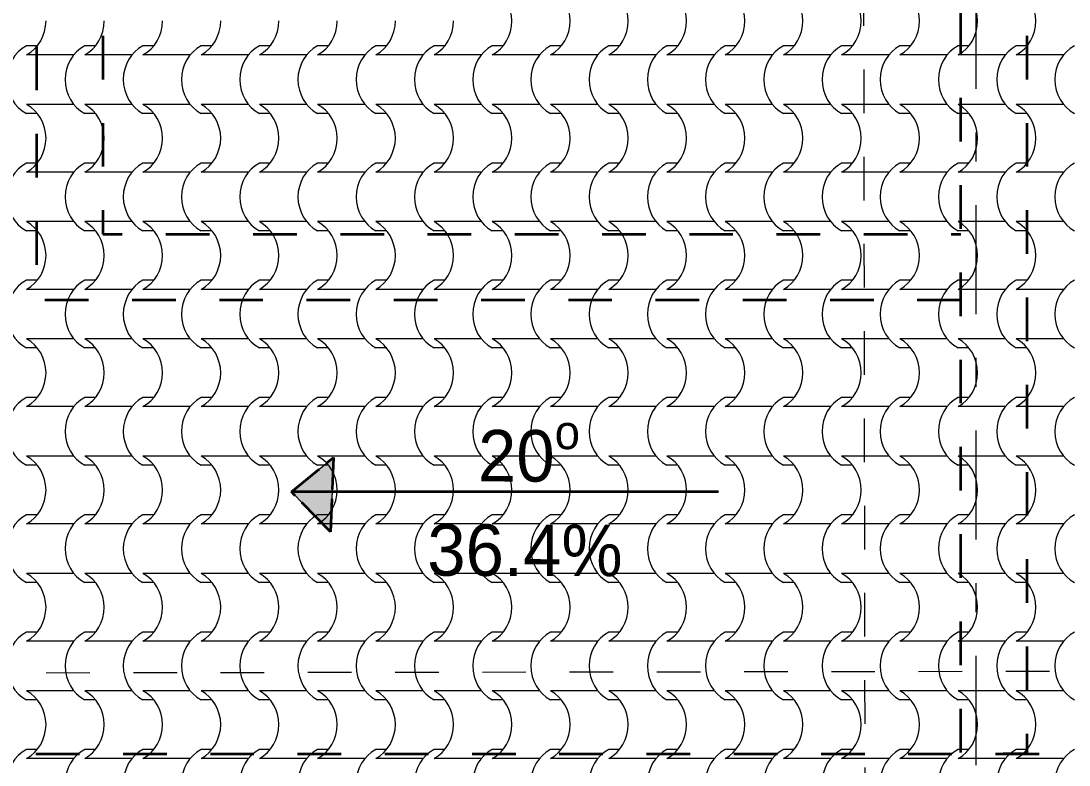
# Model space of a CAD drawing. Header units: millimetres. Extents: x -440 to 2671, y 0 to 297.
# Drawn here: x -328.7 to -277.8, y 100.9 to 137 of the extents above; entities that cross this region are included whole.
import ezdxf

# ---------------------------------------------------------------- set-up
doc = ezdxf.new("R2010")
doc.units = ezdxf.units.MM
doc.header["$MEASUREMENT"] = 0
doc.set_wipeout_variables(frame=1)
for name, pattern in [('- Двойно прекъснати линии', [10.936111, 5.291667, -2.116667, 1.411111, -2.116667]), ('- Прекъснати линия', [4.233333, 2.116667, -2.116667]), ('- Скирити линии', [2.45, 2, -0.45]), ('Wipeout_Contour', [1000, 0, -1000])]:
    doc.linetypes.add(name, pattern=pattern)
for name, color, linetype, lineweight, true_color in [('1', 7, 'Continuous', 13, 0x2b2b2b), ('46', 7, 'Continuous', 35, 0x4e4e4e), ('65', 7, 'Continuous', 20, 0x4e4e4e), ('85', 7, 'Continuous', 20, 0x404040)]:
    doc.layers.add(name, color=color, linetype=linetype, lineweight=lineweight, true_color=true_color)
doc.layers.add('102', color=254, linetype='Continuous', lineweight=15)
doc.layers.add('41', color=7, linetype='Continuous', lineweight=35)
doc.styles.add('GENERATED_STYLE_4', font='GOTHIC.TTF')

# ---------------------------------------------------------------- blocks, each defined once
blk = doc.blocks.new('*X44')
at = {"layer": '102', "color": 254, "linetype": 'Continuous', "lineweight": 15}
for p, q in [((112.308, 135.847), (111.781, 135.847)), ((115.133, 135.847), (114.606, 135.847)), ((117.959, 135.847), (117.432, 135.847)), ((120.784, 135.847), (120.257, 135.847)), ((123.609, 135.847), (123.083, 135.847)), ((126.435, 135.847), (125.908, 135.847)), ((129.26, 135.847), (128.733, 135.847)), ((132.086, 135.847), (131.559, 135.847)), ((134.911, 135.847), (134.384, 135.847)), ((137.736, 135.847), (137.21, 135.847)), ((140.562, 135.847), (140.035, 135.847)), ((143.387, 135.847), (142.86, 135.847)), ((146.212, 135.847), (145.686, 135.847)), ((149.038, 135.847), (148.511, 135.847)), ((151.863, 135.847), (151.336, 135.847)), ((154.689, 135.847), (154.162, 135.847)), ((157.514, 135.847), (156.987, 135.847)), ((160.339, 135.847), (159.813, 135.847)), ((112.927, 135.407), (111.781, 135.407)), ((114.073, 135.407), (112.927, 135.407)), ((115.752, 135.407), (114.606, 135.407)), ((116.898, 135.407), (115.752, 135.407)), ((118.578, 135.407), (117.432, 135.407)), ((119.723, 135.407), (118.578, 135.407)), ((121.403, 135.407), (120.257, 135.407)), ((122.549, 135.407), (121.403, 135.407)), ((124.228, 135.407), (123.083, 135.407)), ((125.374, 135.407), (124.228, 135.407)), ((127.054, 135.407), (125.908, 135.407)), ((128.2, 135.407), (127.054, 135.407)), ((129.879, 135.407), (128.733, 135.407)), ((131.025, 135.407), (129.879, 135.407)), ((132.705, 135.407), (131.559, 135.407)), ((133.85, 135.407), (132.705, 135.407)), ((135.53, 135.407), (134.384, 135.407)), ((136.676, 135.407), (135.53, 135.407)), ((138.355, 135.407), (137.21, 135.407)), ((139.501, 135.407), (138.355, 135.407)), ((141.181, 135.407), (140.035, 135.407)), ((142.327, 135.407), (141.181, 135.407)), ((144.006, 135.407), (142.86, 135.407)), ((145.152, 135.407), (144.006, 135.407)), ((146.832, 135.407), (145.686, 135.407)), ((147.977, 135.407), (146.832, 135.407)), ((149.657, 135.407), (148.511, 135.407)), ((150.803, 135.407), (149.657, 135.407)), ((152.482, 135.407), (151.336, 135.407)), ((153.628, 135.407), (152.482, 135.407)), ((155.308, 135.407), (154.162, 135.407)), ((156.454, 135.407), (155.308, 135.407)), ((158.133, 135.407), (156.987, 135.407)), ((159.279, 135.407), (158.133, 135.407)), ((160.959, 135.407), (159.813, 135.407)), ((162.104, 135.407), (160.959, 135.407)), ((112.927, 133.003), (111.781, 133.003)), ((114.073, 133.003), (112.927, 133.003)), ((115.752, 133.003), (114.606, 133.003)), ((116.898, 133.003), (115.752, 133.003)), ((118.578, 133.003), (117.432, 133.003)), ((119.723, 133.003), (118.578, 133.003)), ((121.403, 133.003), (120.257, 133.003)), ((122.549, 133.003), (121.403, 133.003)), ((124.228, 133.003), (123.083, 133.003)), ((125.374, 133.003), (124.228, 133.003)), ((127.054, 133.003), (125.908, 133.003)), ((128.2, 133.003), (127.054, 133.003)), ((129.879, 133.003), (128.733, 133.003)), ((131.025, 133.003), (129.879, 133.003)), ((132.705, 133.003), (131.559, 133.003)), ((133.85, 133.003), (132.705, 133.003)), ((135.53, 133.003), (134.384, 133.003)), ((136.676, 133.003), (135.53, 133.003)), ((138.355, 133.003), (137.21, 133.003)), ((139.501, 133.003), (138.355, 133.003)), ((141.181, 133.003), (140.035, 133.003)), ((142.327, 133.003), (141.181, 133.003)), ((144.006, 133.003), (142.86, 133.003)), ((145.152, 133.003), (144.006, 133.003)), ((146.832, 133.003), (145.686, 133.003)), ((147.977, 133.003), (146.832, 133.003)), ((149.657, 133.003), (148.511, 133.003)), ((150.803, 133.003), (149.657, 133.003)), ((152.482, 133.003), (151.336, 133.003)), ((153.628, 133.003), (152.482, 133.003)), ((155.308, 133.003), (154.162, 133.003)), ((156.454, 133.003), (155.308, 133.003)), ((158.133, 133.003), (156.987, 133.003)), ((159.279, 133.003), (158.133, 133.003)), ((160.959, 133.003), (159.813, 133.003)), ((162.104, 133.003), (160.959, 133.003)), ((112.308, 132.563), (111.781, 132.563)), ((115.133, 132.563), (114.606, 132.563)), ((117.959, 132.563), (117.432, 132.563)), ((120.784, 132.563), (120.257, 132.563)), ((123.609, 132.563), (123.083, 132.563)), ((126.435, 132.563), (125.908, 132.563)), ((129.26, 132.563), (128.733, 132.563)), ((132.086, 132.563), (131.559, 132.563)), ((134.911, 132.563), (134.384, 132.563)), ((137.736, 132.563), (137.21, 132.563)), ((140.562, 132.563), (140.035, 132.563)), ((143.387, 132.563), (142.86, 132.563)), ((146.212, 132.563), (145.686, 132.563)), ((149.038, 132.563), (148.511, 132.563)), ((151.863, 132.563), (151.336, 132.563)), ((154.689, 132.563), (154.162, 132.563)), ((157.514, 132.563), (156.987, 132.563)), ((160.339, 132.563), (159.813, 132.563)), ((112.308, 130.158), (111.781, 130.158)), ((112.927, 129.718), (111.781, 129.718)), ((114.073, 129.718), (112.927, 129.718)), ((115.133, 130.158), (114.606, 130.158)), ((115.752, 129.718), (114.606, 129.718)), ((116.898, 129.718), (115.752, 129.718)), ((117.959, 130.158), (117.432, 130.158)), ((118.578, 129.718), (117.432, 129.718)), ((119.723, 129.718), (118.578, 129.718)), ((120.784, 130.158), (120.257, 130.158)), ((121.403, 129.718), (120.257, 129.718)), ((122.549, 129.718), (121.403, 129.718)), ((123.609, 130.158), (123.083, 130.158)), ((124.228, 129.718), (123.083, 129.718)), ((125.374, 129.718), (124.228, 129.718)), ((126.435, 130.158), (125.908, 130.158)), ((127.054, 129.718), (125.908, 129.718)), ((128.2, 129.718), (127.054, 129.718)), ((129.26, 130.158), (128.733, 130.158)), ((129.879, 129.718), (128.733, 129.718)), ((131.025, 129.718), (129.879, 129.718)), ((132.086, 130.158), (131.559, 130.158)), ((132.705, 129.718), (131.559, 129.718)), ((133.85, 129.718), (132.705, 129.718)), ((134.911, 130.158), (134.384, 130.158)), ((135.53, 129.718), (134.384, 129.718)), ((136.676, 129.718), (135.53, 129.718)), ((137.736, 130.158), (137.21, 130.158)), ((138.355, 129.718), (137.21, 129.718)), ((139.501, 129.718), (138.355, 129.718)), ((140.562, 130.158), (140.035, 130.158)), ((141.181, 129.718), (140.035, 129.718)), ((142.327, 129.718), (141.181, 129.718)), ((143.387, 130.158), (142.86, 130.158)), ((144.006, 129.718), (142.86, 129.718)), ((145.152, 129.718), (144.006, 129.718)), ((146.212, 130.158), (145.686, 130.158)), ((146.832, 129.718), (145.686, 129.718)), ((147.977, 129.718), (146.832, 129.718)), ((149.038, 130.158), (148.511, 130.158)), ((149.657, 129.718), (148.511, 129.718)), ((150.803, 129.718), (149.657, 129.718)), ((151.863, 130.158), (151.336, 130.158)), ((152.482, 129.718), (151.336, 129.718)), ((153.628, 129.718), (152.482, 129.718)), ((154.689, 130.158), (154.162, 130.158)), ((155.308, 129.718), (154.162, 129.718)), ((156.454, 129.718), (155.308, 129.718)), ((157.514, 130.158), (156.987, 130.158)), ((158.133, 129.718), (156.987, 129.718)), ((159.279, 129.718), (158.133, 129.718)), ((160.339, 130.158), (159.813, 130.158)), ((160.959, 129.718), (159.813, 129.718)), ((162.104, 129.718), (160.959, 129.718)), ((112.927, 127.313), (111.781, 127.313)), ((114.073, 127.313), (112.927, 127.313)), ((115.752, 127.313), (114.606, 127.313)), ((116.898, 127.313), (115.752, 127.313)), ((118.578, 127.313), (117.432, 127.313)), ((119.723, 127.313), (118.578, 127.313)), ((121.403, 127.313), (120.257, 127.313)), ((122.549, 127.313), (121.403, 127.313)), ((124.228, 127.313), (123.083, 127.313)), ((125.374, 127.313), (124.228, 127.313)), ((127.054, 127.313), (125.908, 127.313)), ((128.2, 127.313), (127.054, 127.313)), ((129.879, 127.313), (128.733, 127.313)), ((131.025, 127.313), (129.879, 127.313)), ((132.705, 127.313), (131.559, 127.313)), ((133.85, 127.313), (132.705, 127.313)), ((135.53, 127.313), (134.384, 127.313)), ((136.676, 127.313), (135.53, 127.313)), ((138.355, 127.313), (137.21, 127.313)), ((139.501, 127.313), (138.355, 127.313)), ((141.181, 127.313), (140.035, 127.313)), ((142.327, 127.313), (141.181, 127.313)), ((144.006, 127.313), (142.86, 127.313)), ((145.152, 127.313), (144.006, 127.313)), ((146.832, 127.313), (145.686, 127.313)), ((147.977, 127.313), (146.832, 127.313)), ((149.657, 127.313), (148.511, 127.313)), ((150.803, 127.313), (149.657, 127.313)), ((152.482, 127.313), (151.336, 127.313)), ((153.628, 127.313), (152.482, 127.313)), ((155.308, 127.313), (154.162, 127.313)), ((156.454, 127.313), (155.308, 127.313)), ((158.133, 127.313), (156.987, 127.313)), ((159.279, 127.313), (158.133, 127.313)), ((160.959, 127.313), (159.813, 127.313)), ((162.104, 127.313), (160.959, 127.313)), ((112.308, 126.873), (111.781, 126.873)), ((115.133, 126.873), (114.606, 126.873)), ((117.959, 126.873), (117.432, 126.873)), ((120.784, 126.873), (120.257, 126.873)), ((123.609, 126.873), (123.083, 126.873)), ((126.435, 126.873), (125.908, 126.873)), ((129.26, 126.873), (128.733, 126.873)), ((132.086, 126.873), (131.559, 126.873)), ((134.911, 126.873), (134.384, 126.873)), ((137.736, 126.873), (137.21, 126.873)), ((140.562, 126.873), (140.035, 126.873)), ((143.387, 126.873), (142.86, 126.873)), ((146.212, 126.873), (145.686, 126.873)), ((149.038, 126.873), (148.511, 126.873)), ((151.863, 126.873), (151.336, 126.873)), ((154.689, 126.873), (154.162, 126.873)), ((157.514, 126.873), (156.987, 126.873)), ((160.339, 126.873), (159.813, 126.873)), ((112.308, 124.468), (111.781, 124.468)), ((115.133, 124.468), (114.606, 124.468)), ((117.959, 124.468), (117.432, 124.468)), ((120.784, 124.468), (120.257, 124.468)), ((123.609, 124.468), (123.083, 124.468)), ((126.435, 124.468), (125.908, 124.468)), ((129.26, 124.468), (128.733, 124.468)), ((132.086, 124.468), (131.559, 124.468)), ((134.911, 124.468), (134.384, 124.468)), ((137.736, 124.468), (137.21, 124.468)), ((140.562, 124.468), (140.035, 124.468)), ((143.387, 124.468), (142.86, 124.468)), ((146.212, 124.468), (145.686, 124.468)), ((149.038, 124.468), (148.511, 124.468)), ((151.863, 124.468), (151.336, 124.468)), ((154.689, 124.468), (154.162, 124.468)), ((157.514, 124.468), (156.987, 124.468)), ((160.339, 124.468), (159.813, 124.468)), ((112.927, 124.028), (111.781, 124.028)), ((114.073, 124.028), (112.927, 124.028)), ((115.752, 124.028), (114.606, 124.028)), ((116.898, 124.028), (115.752, 124.028)), ((118.578, 124.028), (117.432, 124.028)), ((119.723, 124.028), (118.578, 124.028)), ((121.403, 124.028), (120.257, 124.028)), ((122.549, 124.028), (121.403, 124.028)), ((124.228, 124.028), (123.083, 124.028)), ((125.374, 124.028), (124.228, 124.028)), ((127.054, 124.028), (125.908, 124.028)), ((128.2, 124.028), (127.054, 124.028)), ((129.879, 124.028), (128.733, 124.028)), ((131.025, 124.028), (129.879, 124.028)), ((132.705, 124.028), (131.559, 124.028)), ((133.85, 124.028), (132.705, 124.028)), ((135.53, 124.028), (134.384, 124.028)), ((136.676, 124.028), (135.53, 124.028)), ((138.355, 124.028), (137.21, 124.028)), ((139.501, 124.028), (138.355, 124.028)), ((141.181, 124.028), (140.035, 124.028)), ((142.327, 124.028), (141.181, 124.028)), ((144.006, 124.028), (142.86, 124.028)), ((145.152, 124.028), (144.006, 124.028)), ((146.832, 124.028), (145.686, 124.028)), ((147.977, 124.028), (146.832, 124.028)), ((149.657, 124.028), (148.511, 124.028)), ((150.803, 124.028), (149.657, 124.028)), ((152.482, 124.028), (151.336, 124.028)), ((153.628, 124.028), (152.482, 124.028)), ((155.308, 124.028), (154.162, 124.028)), ((156.454, 124.028), (155.308, 124.028)), ((158.133, 124.028), (156.987, 124.028)), ((159.279, 124.028), (158.133, 124.028)), ((160.959, 124.028), (159.813, 124.028)), ((162.104, 124.028), (160.959, 124.028)), ((112.927, 121.623), (111.781, 121.623)), ((114.073, 121.623), (112.927, 121.623)), ((115.752, 121.623), (114.606, 121.623)), ((116.898, 121.623), (115.752, 121.623)), ((118.578, 121.623), (117.432, 121.623)), ((119.723, 121.623), (118.578, 121.623)), ((121.403, 121.623), (120.257, 121.623)), ((122.549, 121.623), (121.403, 121.623)), ((124.228, 121.623), (123.083, 121.623)), ((125.374, 121.623), (124.228, 121.623)), ((127.054, 121.623), (125.908, 121.623)), ((128.2, 121.623), (127.054, 121.623)), ((129.879, 121.623), (128.733, 121.623)), ((131.025, 121.623), (129.879, 121.623)), ((132.705, 121.623), (131.559, 121.623)), ((133.85, 121.623), (132.705, 121.623)), ((135.53, 121.623), (134.384, 121.623)), ((136.676, 121.623), (135.53, 121.623)), ((138.355, 121.623), (137.21, 121.623)), ((139.501, 121.623), (138.355, 121.623)), ((141.181, 121.623), (140.035, 121.623)), ((142.327, 121.623), (141.181, 121.623)), ((144.006, 121.623), (142.86, 121.623)), ((145.152, 121.623), (144.006, 121.623)), ((146.832, 121.623), (145.686, 121.623)), ((147.977, 121.623), (146.832, 121.623)), ((149.657, 121.623), (148.511, 121.623)), ((150.803, 121.623), (149.657, 121.623)), ((152.482, 121.623), (151.336, 121.623)), ((153.628, 121.623), (152.482, 121.623)), ((155.308, 121.623), (154.162, 121.623)), ((156.454, 121.623), (155.308, 121.623)), ((158.133, 121.623), (156.987, 121.623)), ((159.279, 121.623), (158.133, 121.623)), ((160.959, 121.623), (159.813, 121.623)), ((162.104, 121.623), (160.959, 121.623)), ((112.308, 121.183), (111.781, 121.183)), ((115.133, 121.183), (114.606, 121.183)), ((117.959, 121.183), (117.432, 121.183)), ((120.784, 121.183), (120.257, 121.183)), ((123.609, 121.183), (123.083, 121.183)), ((126.435, 121.183), (125.908, 121.183)), ((129.26, 121.183), (128.733, 121.183)), ((132.086, 121.183), (131.559, 121.183)), ((134.911, 121.183), (134.384, 121.183)), ((137.736, 121.183), (137.21, 121.183)), ((140.562, 121.183), (140.035, 121.183)), ((143.387, 121.183), (142.86, 121.183)), ((146.212, 121.183), (145.686, 121.183)), ((149.038, 121.183), (148.511, 121.183)), ((151.863, 121.183), (151.336, 121.183)), ((154.689, 121.183), (154.162, 121.183)), ((157.514, 121.183), (156.987, 121.183)), ((160.339, 121.183), (159.813, 121.183)), ((112.308, 118.779), (111.781, 118.779)), ((115.133, 118.779), (114.606, 118.779)), ((117.959, 118.779), (117.432, 118.779)), ((120.784, 118.779), (120.257, 118.779)), ((123.609, 118.779), (123.083, 118.779)), ((126.435, 118.779), (125.908, 118.779)), ((129.26, 118.779), (128.733, 118.779)), ((132.086, 118.779), (131.559, 118.779)), ((134.911, 118.779), (134.384, 118.779)), ((137.736, 118.779), (137.21, 118.779)), ((140.562, 118.779), (140.035, 118.779)), ((143.387, 118.779), (142.86, 118.779)), ((146.212, 118.779), (145.686, 118.779)), ((149.038, 118.779), (148.511, 118.779)), ((151.863, 118.779), (151.336, 118.779)), ((154.689, 118.779), (154.162, 118.779)), ((157.514, 118.779), (156.987, 118.779)), ((160.339, 118.779), (159.813, 118.779)), ((112.927, 118.339), (111.781, 118.339)), ((114.073, 118.339), (112.927, 118.339)), ((115.752, 118.339), (114.606, 118.339)), ((116.898, 118.339), (115.752, 118.339)), ((118.578, 118.339), (117.432, 118.339)), ((119.723, 118.339), (118.578, 118.339)), ((121.403, 118.339), (120.257, 118.339)), ((122.549, 118.339), (121.403, 118.339)), ((124.228, 118.339), (123.083, 118.339)), ((125.374, 118.339), (124.228, 118.339)), ((127.054, 118.339), (125.908, 118.339)), ((128.2, 118.339), (127.054, 118.339)), ((129.879, 118.339), (128.733, 118.339)), ((131.025, 118.339), (129.879, 118.339)), ((132.705, 118.339), (131.559, 118.339)), ((133.85, 118.339), (132.705, 118.339)), ((135.53, 118.339), (134.384, 118.339)), ((136.676, 118.339), (135.53, 118.339)), ((138.355, 118.339), (137.21, 118.339)), ((139.501, 118.339), (138.355, 118.339)), ((141.181, 118.339), (140.035, 118.339)), ((142.327, 118.339), (141.181, 118.339)), ((144.006, 118.339), (142.86, 118.339)), ((145.152, 118.339), (144.006, 118.339)), ((146.832, 118.339), (145.686, 118.339)), ((147.977, 118.339), (146.832, 118.339)), ((149.657, 118.339), (148.511, 118.339)), ((150.803, 118.339), (149.657, 118.339)), ((152.482, 118.339), (151.336, 118.339)), ((153.628, 118.339), (152.482, 118.339)), ((155.308, 118.339), (154.162, 118.339)), ((156.454, 118.339), (155.308, 118.339)), ((158.133, 118.339), (156.987, 118.339)), ((159.279, 118.339), (158.133, 118.339)), ((160.959, 118.339), (159.813, 118.339)), ((162.104, 118.339), (160.959, 118.339)), ((112.927, 115.934), (111.781, 115.934)), ((112.308, 115.494), (111.781, 115.494)), ((114.073, 115.934), (112.927, 115.934)), ((115.752, 115.934), (114.606, 115.934)), ((115.133, 115.494), (114.606, 115.494)), ((116.898, 115.934), (115.752, 115.934)), ((118.578, 115.934), (117.432, 115.934)), ((117.959, 115.494), (117.432, 115.494)), ((119.723, 115.934), (118.578, 115.934)), ((121.403, 115.934), (120.257, 115.934)), ((120.784, 115.494), (120.257, 115.494)), ((122.549, 115.934), (121.403, 115.934)), ((124.228, 115.934), (123.083, 115.934)), ((123.609, 115.494), (123.083, 115.494)), ((125.374, 115.934), (124.228, 115.934)), ((127.054, 115.934), (125.908, 115.934)), ((126.435, 115.494), (125.908, 115.494)), ((128.2, 115.934), (127.054, 115.934)), ((129.879, 115.934), (128.733, 115.934)), ((129.26, 115.494), (128.733, 115.494)), ((131.025, 115.934), (129.879, 115.934)), ((132.705, 115.934), (131.559, 115.934)), ((132.086, 115.494), (131.559, 115.494)), ((133.85, 115.934), (132.705, 115.934)), ((135.53, 115.934), (134.384, 115.934)), ((134.911, 115.494), (134.384, 115.494)), ((136.676, 115.934), (135.53, 115.934)), ((138.355, 115.934), (137.21, 115.934)), ((137.736, 115.494), (137.21, 115.494)), ((139.501, 115.934), (138.355, 115.934)), ((141.181, 115.934), (140.035, 115.934)), ((140.562, 115.494), (140.035, 115.494)), ((142.327, 115.934), (141.181, 115.934)), ((144.006, 115.934), (142.86, 115.934)), ((143.387, 115.494), (142.86, 115.494)), ((145.152, 115.934), (144.006, 115.934)), ((146.832, 115.934), (145.686, 115.934)), ((146.212, 115.494), (145.686, 115.494)), ((147.977, 115.934), (146.832, 115.934)), ((149.657, 115.934), (148.511, 115.934)), ((149.038, 115.494), (148.511, 115.494)), ((150.803, 115.934), (149.657, 115.934)), ((152.482, 115.934), (151.336, 115.934)), ((151.863, 115.494), (151.336, 115.494)), ((153.628, 115.934), (152.482, 115.934)), ((155.308, 115.934), (154.162, 115.934)), ((154.689, 115.494), (154.162, 115.494)), ((156.454, 115.934), (155.308, 115.934)), ((158.133, 115.934), (156.987, 115.934)), ((157.514, 115.494), (156.987, 115.494)), ((159.279, 115.934), (158.133, 115.934)), ((160.959, 115.934), (159.813, 115.934)), ((160.339, 115.494), (159.813, 115.494)), ((162.104, 115.934), (160.959, 115.934)), ((112.308, 113.089), (111.781, 113.089)), ((115.133, 113.089), (114.606, 113.089)), ((117.959, 113.089), (117.432, 113.089)), ((120.784, 113.089), (120.257, 113.089)), ((123.609, 113.089), (123.083, 113.089)), ((126.435, 113.089), (125.908, 113.089)), ((129.26, 113.089), (128.733, 113.089)), ((132.086, 113.089), (131.559, 113.089)), ((134.911, 113.089), (134.384, 113.089)), ((137.736, 113.089), (137.21, 113.089)), ((140.562, 113.089), (140.035, 113.089)), ((143.387, 113.089), (142.86, 113.089)), ((146.212, 113.089), (145.686, 113.089)), ((149.038, 113.089), (148.511, 113.089)), ((151.863, 113.089), (151.336, 113.089)), ((154.689, 113.089), (154.162, 113.089)), ((157.514, 113.089), (156.987, 113.089)), ((160.339, 113.089), (159.813, 113.089)), ((112.927, 112.649), (111.781, 112.649)), ((114.073, 112.649), (112.927, 112.649)), ((115.752, 112.649), (114.606, 112.649)), ((116.898, 112.649), (115.752, 112.649)), ((118.578, 112.649), (117.432, 112.649)), ((119.723, 112.649), (118.578, 112.649)), ((121.403, 112.649), (120.257, 112.649)), ((122.549, 112.649), (121.403, 112.649)), ((124.228, 112.649), (123.083, 112.649)), ((125.374, 112.649), (124.228, 112.649)), ((127.054, 112.649), (125.908, 112.649)), ((128.2, 112.649), (127.054, 112.649)), ((129.879, 112.649), (128.733, 112.649)), ((131.025, 112.649), (129.879, 112.649)), ((132.705, 112.649), (131.559, 112.649)), ((133.85, 112.649), (132.705, 112.649)), ((135.53, 112.649), (134.384, 112.649)), ((136.676, 112.649), (135.53, 112.649)), ((138.355, 112.649), (137.21, 112.649)), ((139.501, 112.649), (138.355, 112.649)), ((141.181, 112.649), (140.035, 112.649)), ((142.327, 112.649), (141.181, 112.649)), ((144.006, 112.649), (142.86, 112.649)), ((145.152, 112.649), (144.006, 112.649)), ((146.832, 112.649), (145.686, 112.649)), ((147.977, 112.649), (146.832, 112.649)), ((149.657, 112.649), (148.511, 112.649)), ((150.803, 112.649), (149.657, 112.649)), ((152.482, 112.649), (151.336, 112.649)), ((153.628, 112.649), (152.482, 112.649)), ((155.308, 112.649), (154.162, 112.649)), ((156.454, 112.649), (155.308, 112.649)), ((158.133, 112.649), (156.987, 112.649)), ((159.279, 112.649), (158.133, 112.649)), ((160.959, 112.649), (159.813, 112.649)), ((162.104, 112.649), (160.959, 112.649)), ((112.927, 110.244), (111.781, 110.244)), ((114.073, 110.244), (112.927, 110.244)), ((115.752, 110.244), (114.606, 110.244)), ((116.898, 110.244), (115.752, 110.244)), ((118.578, 110.244), (117.432, 110.244)), ((119.723, 110.244), (118.578, 110.244)), ((121.403, 110.244), (120.257, 110.244)), ((122.549, 110.244), (121.403, 110.244)), ((124.228, 110.244), (123.083, 110.244)), ((125.374, 110.244), (124.228, 110.244)), ((127.054, 110.244), (125.908, 110.244)), ((128.2, 110.244), (127.054, 110.244)), ((129.879, 110.244), (128.733, 110.244)), ((131.025, 110.244), (129.879, 110.244)), ((132.705, 110.244), (131.559, 110.244)), ((133.85, 110.244), (132.705, 110.244)), ((135.53, 110.244), (134.384, 110.244)), ((136.676, 110.244), (135.53, 110.244)), ((138.355, 110.244), (137.21, 110.244)), ((139.501, 110.244), (138.355, 110.244)), ((141.181, 110.244), (140.035, 110.244)), ((142.327, 110.244), (141.181, 110.244)), ((144.006, 110.244), (142.86, 110.244)), ((145.152, 110.244), (144.006, 110.244)), ((146.832, 110.244), (145.686, 110.244)), ((147.977, 110.244), (146.832, 110.244)), ((149.657, 110.244), (148.511, 110.244)), ((150.803, 110.244), (149.657, 110.244)), ((152.482, 110.244), (151.336, 110.244)), ((153.628, 110.244), (152.482, 110.244)), ((155.308, 110.244), (154.162, 110.244)), ((156.454, 110.244), (155.308, 110.244)), ((158.133, 110.244), (156.987, 110.244)), ((159.279, 110.244), (158.133, 110.244)), ((160.959, 110.244), (159.813, 110.244)), ((162.104, 110.244), (160.959, 110.244)), ((112.308, 109.804), (111.781, 109.804)), ((115.133, 109.804), (114.606, 109.804)), ((117.959, 109.804), (117.432, 109.804)), ((120.784, 109.804), (120.257, 109.804)), ((123.609, 109.804), (123.083, 109.804)), ((126.435, 109.804), (125.908, 109.804)), ((129.26, 109.804), (128.733, 109.804)), ((132.086, 109.804), (131.559, 109.804)), ((134.911, 109.804), (134.384, 109.804)), ((137.736, 109.804), (137.21, 109.804)), ((140.562, 109.804), (140.035, 109.804)), ((143.387, 109.804), (142.86, 109.804)), ((146.212, 109.804), (145.686, 109.804)), ((149.038, 109.804), (148.511, 109.804)), ((151.863, 109.804), (151.336, 109.804)), ((154.689, 109.804), (154.162, 109.804)), ((157.514, 109.804), (156.987, 109.804)), ((160.339, 109.804), (159.813, 109.804)), ((112.308, 107.399), (111.781, 107.399)), ((115.133, 107.399), (114.606, 107.399)), ((117.959, 107.399), (117.432, 107.399)), ((120.784, 107.399), (120.257, 107.399)), ((123.609, 107.399), (123.083, 107.399)), ((126.435, 107.399), (125.908, 107.399)), ((129.26, 107.399), (128.733, 107.399)), ((132.086, 107.399), (131.559, 107.399)), ((134.911, 107.399), (134.384, 107.399)), ((137.736, 107.399), (137.21, 107.399)), ((140.562, 107.399), (140.035, 107.399)), ((143.387, 107.399), (142.86, 107.399)), ((146.212, 107.399), (145.686, 107.399)), ((149.038, 107.399), (148.511, 107.399)), ((151.863, 107.399), (151.336, 107.399)), ((154.689, 107.399), (154.162, 107.399)), ((157.514, 107.399), (156.987, 107.399)), ((160.339, 107.399), (159.813, 107.399)), ((112.927, 106.959), (111.781, 106.959)), ((114.073, 106.959), (112.927, 106.959)), ((115.752, 106.959), (114.606, 106.959)), ((116.898, 106.959), (115.752, 106.959)), ((118.578, 106.959), (117.432, 106.959)), ((119.723, 106.959), (118.578, 106.959)), ((121.403, 106.959), (120.257, 106.959)), ((122.549, 106.959), (121.403, 106.959)), ((124.228, 106.959), (123.083, 106.959)), ((125.374, 106.959), (124.228, 106.959)), ((127.054, 106.959), (125.908, 106.959)), ((128.2, 106.959), (127.054, 106.959)), ((129.879, 106.959), (128.733, 106.959)), ((131.025, 106.959), (129.879, 106.959)), ((132.705, 106.959), (131.559, 106.959)), ((133.85, 106.959), (132.705, 106.959)), ((135.53, 106.959), (134.384, 106.959)), ((136.676, 106.959), (135.53, 106.959)), ((138.355, 106.959), (137.21, 106.959)), ((139.501, 106.959), (138.355, 106.959)), ((141.181, 106.959), (140.035, 106.959)), ((142.327, 106.959), (141.181, 106.959)), ((144.006, 106.959), (142.86, 106.959)), ((145.152, 106.959), (144.006, 106.959)), ((146.832, 106.959), (145.686, 106.959)), ((147.977, 106.959), (146.832, 106.959)), ((149.657, 106.959), (148.511, 106.959)), ((150.803, 106.959), (149.657, 106.959)), ((152.482, 106.959), (151.336, 106.959)), ((153.628, 106.959), (152.482, 106.959)), ((155.308, 106.959), (154.162, 106.959)), ((156.454, 106.959), (155.308, 106.959)), ((158.133, 106.959), (156.987, 106.959)), ((159.279, 106.959), (158.133, 106.959)), ((160.959, 106.959), (159.813, 106.959)), ((162.104, 106.959), (160.959, 106.959)), ((112.927, 104.555), (111.781, 104.555)), ((114.073, 104.555), (112.927, 104.555)), ((115.752, 104.555), (114.606, 104.555)), ((116.898, 104.555), (115.752, 104.555)), ((118.578, 104.555), (117.432, 104.555)), ((119.723, 104.555), (118.578, 104.555)), ((121.403, 104.555), (120.257, 104.555)), ((122.549, 104.555), (121.403, 104.555)), ((124.228, 104.555), (123.083, 104.555)), ((125.374, 104.555), (124.228, 104.555)), ((127.054, 104.555), (125.908, 104.555)), ((128.2, 104.555), (127.054, 104.555)), ((129.879, 104.555), (128.733, 104.555)), ((131.025, 104.555), (129.879, 104.555)), ((132.705, 104.555), (131.559, 104.555)), ((133.85, 104.555), (132.705, 104.555)), ((135.53, 104.555), (134.384, 104.555)), ((136.676, 104.555), (135.53, 104.555)), ((138.355, 104.555), (137.21, 104.555)), ((139.501, 104.555), (138.355, 104.555)), ((141.181, 104.555), (140.035, 104.555)), ((142.327, 104.555), (141.181, 104.555)), ((144.006, 104.555), (142.86, 104.555)), ((145.152, 104.555), (144.006, 104.555)), ((146.832, 104.555), (145.686, 104.555)), ((147.977, 104.555), (146.832, 104.555)), ((149.657, 104.555), (148.511, 104.555)), ((150.803, 104.555), (149.657, 104.555)), ((152.482, 104.555), (151.336, 104.555)), ((153.628, 104.555), (152.482, 104.555)), ((155.308, 104.555), (154.162, 104.555)), ((156.454, 104.555), (155.308, 104.555)), ((158.133, 104.555), (156.987, 104.555)), ((159.279, 104.555), (158.133, 104.555)), ((160.959, 104.555), (159.813, 104.555)), ((162.104, 104.555), (160.959, 104.555)), ((112.308, 104.115), (111.781, 104.115)), ((115.133, 104.115), (114.606, 104.115)), ((117.959, 104.115), (117.432, 104.115)), ((120.784, 104.115), (120.257, 104.115)), ((123.609, 104.115), (123.083, 104.115)), ((126.435, 104.115), (125.908, 104.115)), ((129.26, 104.115), (128.733, 104.115)), ((132.086, 104.115), (131.559, 104.115)), ((134.911, 104.115), (134.384, 104.115)), ((137.736, 104.115), (137.21, 104.115)), ((140.562, 104.115), (140.035, 104.115)), ((143.387, 104.115), (142.86, 104.115)), ((146.212, 104.115), (145.686, 104.115)), ((149.038, 104.115), (148.511, 104.115)), ((151.863, 104.115), (151.336, 104.115)), ((154.689, 104.115), (154.162, 104.115)), ((157.514, 104.115), (156.987, 104.115)), ((160.339, 104.115), (159.813, 104.115)), ((112.308, 101.71), (111.781, 101.71)), ((112.927, 101.27), (111.781, 101.27)), ((114.073, 101.27), (112.927, 101.27)), ((115.133, 101.71), (114.606, 101.71)), ((115.752, 101.27), (114.606, 101.27)), ((116.898, 101.27), (115.752, 101.27)), ((117.959, 101.71), (117.432, 101.71)), ((118.578, 101.27), (117.432, 101.27)), ((119.723, 101.27), (118.578, 101.27)), ((120.784, 101.71), (120.257, 101.71)), ((121.403, 101.27), (120.257, 101.27)), ((122.549, 101.27), (121.403, 101.27)), ((123.609, 101.71), (123.083, 101.71)), ((124.228, 101.27), (123.083, 101.27)), ((125.374, 101.27), (124.228, 101.27)), ((126.435, 101.71), (125.908, 101.71)), ((127.054, 101.27), (125.908, 101.27)), ((128.2, 101.27), (127.054, 101.27)), ((129.26, 101.71), (128.733, 101.71)), ((129.879, 101.27), (128.733, 101.27)), ((131.025, 101.27), (129.879, 101.27)), ((132.086, 101.71), (131.559, 101.71)), ((132.705, 101.27), (131.559, 101.27)), ((133.85, 101.27), (132.705, 101.27)), ((134.911, 101.71), (134.384, 101.71)), ((135.53, 101.27), (134.384, 101.27)), ((136.676, 101.27), (135.53, 101.27)), ((137.736, 101.71), (137.21, 101.71)), ((138.355, 101.27), (137.21, 101.27)), ((139.501, 101.27), (138.355, 101.27)), ((140.562, 101.71), (140.035, 101.71)), ((141.181, 101.27), (140.035, 101.27)), ((142.327, 101.27), (141.181, 101.27)), ((143.387, 101.71), (142.86, 101.71)), ((144.006, 101.27), (142.86, 101.27)), ((145.152, 101.27), (144.006, 101.27)), ((146.212, 101.71), (145.686, 101.71)), ((146.832, 101.27), (145.686, 101.27)), ((147.977, 101.27), (146.832, 101.27)), ((149.038, 101.71), (148.511, 101.71)), ((149.657, 101.27), (148.511, 101.27)), ((150.803, 101.27), (149.657, 101.27)), ((151.863, 101.71), (151.336, 101.71)), ((152.482, 101.27), (151.336, 101.27)), ((153.628, 101.27), (152.482, 101.27)), ((154.689, 101.71), (154.162, 101.71)), ((155.308, 101.27), (154.162, 101.27)), ((156.454, 101.27), (155.308, 101.27)), ((157.514, 101.71), (156.987, 101.71)), ((158.133, 101.27), (156.987, 101.27)), ((159.279, 101.27), (158.133, 101.27)), ((160.339, 101.71), (159.813, 101.71)), ((160.959, 101.27), (159.813, 101.27)), ((162.104, 101.27), (160.959, 101.27))]:
    blk.add_line(p, q, dxfattribs=at)
for centre, major_axis, start_param, end_param in [((133.595, 137.044), (0, 1.849), 4.715365, 5.812147), ((136.421, 137.044), (0, 1.849), 4.715365, 5.812147), ((139.246, 137.044), (0, 1.849), 4.715365, 5.812147), ((142.072, 137.044), (0, 1.849), 4.715365, 5.812147), ((144.897, 137.044), (0, 1.849), 4.715365, 5.812147), ((147.722, 137.044), (0, 1.849), 4.715365, 5.812147), ((150.548, 137.044), (0, 1.849), 4.715365, 5.812147), ((153.373, 137.044), (0, 1.849), 4.715365, 5.812147), ((156.199, 137.044), (0, 1.849), 4.715365, 5.812147), ((159.024, 137.044), (0, 1.849), 4.715365, 5.812147), ((110.992, 137.055), (0, 1.849), 3.612631, 4.709413), ((113.818, 137.055), (0, 1.849), 3.612631, 4.709413), ((116.643, 137.055), (0, 1.849), 3.612631, 4.709413), ((119.469, 137.055), (0, 1.849), 3.612631, 4.709413), ((122.294, 137.055), (0, 1.849), 3.612631, 4.709413), ((125.119, 137.055), (0, 1.849), 3.612631, 4.709413), ((127.945, 137.055), (0, 1.849), 3.612631, 4.709413), ((130.77, 137.055), (0, 1.849), 3.612631, 4.709413), ((133.595, 137.055), (0, 1.849), 3.612631, 4.709413), ((136.421, 137.055), (0, 1.849), 3.612631, 4.709413), ((139.246, 137.055), (0, 1.849), 3.612631, 4.709413), ((142.072, 137.055), (0, 1.849), 3.612631, 4.709413), ((144.897, 137.055), (0, 1.849), 3.612631, 4.709413), ((147.722, 137.055), (0, 1.849), 3.612631, 4.709413), ((150.548, 137.055), (0, 1.849), 3.612631, 4.709413), ((153.373, 137.055), (0, 1.849), 3.612631, 4.709413), ((156.199, 137.055), (0, 1.849), 3.612631, 4.709413), ((159.024, 137.055), (0, 1.849), 3.612631, 4.709413), ((112.557, 134.205), (0, 1.839), 0.466079, 2.675513), ((115.383, 134.205), (0, 1.839), 0.466079, 2.675513), ((118.208, 134.205), (0, 1.839), 0.466079, 2.675513), ((121.034, 134.205), (0, 1.839), 0.466079, 2.675513), ((123.859, 134.205), (0, 1.839), 0.466079, 2.675513), ((126.684, 134.205), (0, 1.839), 0.466079, 2.675513), ((129.51, 134.205), (0, 1.839), 0.466079, 2.675513), ((132.335, 134.205), (0, 1.839), 0.466079, 2.675513), ((135.161, 134.205), (0, 1.839), 0.466079, 2.675513), ((137.986, 134.205), (0, 1.839), 0.466079, 2.675513), ((140.811, 134.205), (0, 1.839), 0.466079, 2.675513), ((143.637, 134.205), (0, 1.839), 0.466079, 2.675513), ((146.462, 134.205), (0, 1.839), 0.466079, 2.675513), ((149.287, 134.205), (0, 1.839), 0.466079, 2.675513), ((152.113, 134.205), (0, 1.839), 0.466079, 2.675513), ((154.938, 134.205), (0, 1.839), 0.466079, 2.675513), ((157.764, 134.205), (0, 1.839), 0.466079, 2.675513), ((160.589, 134.205), (0, 1.839), 0.466079, 2.675513), ((163.414, 134.205), (0, 1.839), 0.466079, 2.675513), ((110.992, 131.355), (0, 1.849), 4.715365, 5.812147), ((113.818, 131.355), (0, 1.849), 4.715365, 5.812147), ((116.643, 131.355), (0, 1.849), 4.715365, 5.812147), ((119.469, 131.355), (0, 1.849), 4.715365, 5.812147), ((122.294, 131.355), (0, 1.849), 4.715365, 5.812147), ((125.119, 131.355), (0, 1.849), 4.715365, 5.812147), ((127.945, 131.355), (0, 1.849), 4.715365, 5.812147), ((130.77, 131.355), (0, 1.849), 4.715365, 5.812147), ((133.595, 131.355), (0, 1.849), 4.715365, 5.812147), ((136.421, 131.355), (0, 1.849), 4.715365, 5.812147), ((139.246, 131.355), (0, 1.849), 4.715365, 5.812147), ((142.072, 131.355), (0, 1.849), 4.715365, 5.812147), ((144.897, 131.355), (0, 1.849), 4.715365, 5.812147), ((147.722, 131.355), (0, 1.849), 4.715365, 5.812147), ((150.548, 131.355), (0, 1.849), 4.715365, 5.812147), ((153.373, 131.355), (0, 1.849), 4.715365, 5.812147), ((156.199, 131.355), (0, 1.849), 4.715365, 5.812147), ((159.024, 131.355), (0, 1.849), 4.715365, 5.812147), ((110.992, 131.366), (0, 1.849), 3.612631, 4.709413), ((113.818, 131.366), (0, 1.849), 3.612631, 4.709413), ((116.643, 131.366), (0, 1.849), 3.612631, 4.709413), ((119.469, 131.366), (0, 1.849), 3.612631, 4.709413), ((122.294, 131.366), (0, 1.849), 3.612631, 4.709413), ((125.119, 131.366), (0, 1.849), 3.612631, 4.709413), ((127.945, 131.366), (0, 1.849), 3.612631, 4.709413), ((130.77, 131.366), (0, 1.849), 3.612631, 4.709413), ((133.595, 131.366), (0, 1.849), 3.612631, 4.709413), ((136.421, 131.366), (0, 1.849), 3.612631, 4.709413), ((139.246, 131.366), (0, 1.849), 3.612631, 4.709413), ((142.072, 131.366), (0, 1.849), 3.612631, 4.709413), ((144.897, 131.366), (0, 1.849), 3.612631, 4.709413), ((147.722, 131.366), (0, 1.849), 3.612631, 4.709413), ((150.548, 131.366), (0, 1.849), 3.612631, 4.709413), ((153.373, 131.366), (0, 1.849), 3.612631, 4.709413), ((156.199, 131.366), (0, 1.849), 3.612631, 4.709413), ((159.024, 131.366), (0, 1.849), 3.612631, 4.709413), ((112.557, 128.515), (0, 1.839), 0.466079, 2.675513), ((115.383, 128.515), (0, 1.839), 0.466079, 2.675513), ((118.208, 128.515), (0, 1.839), 0.466079, 2.675513), ((121.034, 128.515), (0, 1.839), 0.466079, 2.675513), ((123.859, 128.515), (0, 1.839), 0.466079, 2.675513), ((126.684, 128.515), (0, 1.839), 0.466079, 2.675513), ((129.51, 128.515), (0, 1.839), 0.466079, 2.675513), ((132.335, 128.515), (0, 1.839), 0.466079, 2.675513), ((135.161, 128.515), (0, 1.839), 0.466079, 2.675513), ((137.986, 128.515), (0, 1.839), 0.466079, 2.675513), ((140.811, 128.515), (0, 1.839), 0.466079, 2.675513), ((143.637, 128.515), (0, 1.839), 0.466079, 2.675513), ((146.462, 128.515), (0, 1.839), 0.466079, 2.675513), ((149.287, 128.515), (0, 1.839), 0.466079, 2.675513), ((152.113, 128.515), (0, 1.839), 0.466079, 2.675513), ((154.938, 128.515), (0, 1.839), 0.466079, 2.675513), ((157.764, 128.515), (0, 1.839), 0.466079, 2.675513), ((160.589, 128.515), (0, 1.839), 0.466079, 2.675513), ((163.414, 128.515), (0, 1.839), 0.466079, 2.675513), ((110.992, 125.665), (0, 1.849), 4.715365, 5.812147), ((113.818, 125.665), (0, 1.849), 4.715365, 5.812147), ((116.643, 125.665), (0, 1.849), 4.715365, 5.812147), ((119.469, 125.665), (0, 1.849), 4.715365, 5.812147), ((122.294, 125.665), (0, 1.849), 4.715365, 5.812147), ((125.119, 125.665), (0, 1.849), 4.715365, 5.812147), ((127.945, 125.665), (0, 1.849), 4.715365, 5.812147), ((130.77, 125.665), (0, 1.849), 4.715365, 5.812147), ((133.595, 125.665), (0, 1.849), 4.715365, 5.812147), ((136.421, 125.665), (0, 1.849), 4.715365, 5.812147), ((139.246, 125.665), (0, 1.849), 4.715365, 5.812147), ((142.072, 125.665), (0, 1.849), 4.715365, 5.812147), ((144.897, 125.665), (0, 1.849), 4.715365, 5.812147), ((147.722, 125.665), (0, 1.849), 4.715365, 5.812147), ((150.548, 125.665), (0, 1.849), 4.715365, 5.812147), ((153.373, 125.665), (0, 1.849), 4.715365, 5.812147), ((156.199, 125.665), (0, 1.849), 4.715365, 5.812147), ((159.024, 125.665), (0, 1.849), 4.715365, 5.812147), ((110.992, 125.676), (0, 1.849), 3.612631, 4.709413), ((113.818, 125.676), (0, 1.849), 3.612631, 4.709413), ((116.643, 125.676), (0, 1.849), 3.612631, 4.709413), ((119.469, 125.676), (0, 1.849), 3.612631, 4.709413), ((122.294, 125.676), (0, 1.849), 3.612631, 4.709413), ((125.119, 125.676), (0, 1.849), 3.612631, 4.709413), ((127.945, 125.676), (0, 1.849), 3.612631, 4.709413), ((130.77, 125.676), (0, 1.849), 3.612631, 4.709413), ((133.595, 125.676), (0, 1.849), 3.612631, 4.709413), ((136.421, 125.676), (0, 1.849), 3.612631, 4.709413), ((139.246, 125.676), (0, 1.849), 3.612631, 4.709413), ((142.072, 125.676), (0, 1.849), 3.612631, 4.709413), ((144.897, 125.676), (0, 1.849), 3.612631, 4.709413), ((147.722, 125.676), (0, 1.849), 3.612631, 4.709413), ((150.548, 125.676), (0, 1.849), 3.612631, 4.709413), ((153.373, 125.676), (0, 1.849), 3.612631, 4.709413), ((156.199, 125.676), (0, 1.849), 3.612631, 4.709413), ((159.024, 125.676), (0, 1.849), 3.612631, 4.709413), ((112.557, 122.826), (0, 1.839), 0.466079, 2.675513), ((115.383, 122.826), (0, 1.839), 0.466079, 2.675513), ((118.208, 122.826), (0, 1.839), 0.466079, 2.675513), ((121.034, 122.826), (0, 1.839), 0.466079, 2.675513), ((123.859, 122.826), (0, 1.839), 0.466079, 2.675513), ((126.684, 122.826), (0, 1.839), 0.466079, 2.675513), ((129.51, 122.826), (0, 1.839), 0.466079, 2.675513), ((132.335, 122.826), (0, 1.839), 0.466079, 2.675513), ((135.161, 122.826), (0, 1.839), 0.466079, 2.675513), ((137.986, 122.826), (0, 1.839), 0.466079, 2.675513), ((140.811, 122.826), (0, 1.839), 0.466079, 2.675513), ((143.637, 122.826), (0, 1.839), 0.466079, 2.675513), ((146.462, 122.826), (0, 1.839), 0.466079, 2.675513), ((149.287, 122.826), (0, 1.839), 0.466079, 2.675513), ((152.113, 122.826), (0, 1.839), 0.466079, 2.675513), ((154.938, 122.826), (0, 1.839), 0.466079, 2.675513), ((157.764, 122.826), (0, 1.839), 0.466079, 2.675513), ((160.589, 122.826), (0, 1.839), 0.466079, 2.675513), ((163.414, 122.826), (0, 1.839), 0.466079, 2.675513), ((110.992, 119.976), (0, 1.849), 4.715365, 5.812147), ((113.818, 119.976), (0, 1.849), 4.715365, 5.812147), ((116.643, 119.976), (0, 1.849), 4.715365, 5.812147), ((119.469, 119.976), (0, 1.849), 4.715365, 5.812147), ((122.294, 119.976), (0, 1.849), 4.715365, 5.812147), ((125.119, 119.976), (0, 1.849), 4.715365, 5.812147), ((127.945, 119.976), (0, 1.849), 4.715365, 5.812147), ((130.77, 119.976), (0, 1.849), 4.715365, 5.812147), ((133.595, 119.976), (0, 1.849), 4.715365, 5.812147), ((136.421, 119.976), (0, 1.849), 4.715365, 5.812147), ((139.246, 119.976), (0, 1.849), 4.715365, 5.812147), ((142.072, 119.976), (0, 1.849), 4.715365, 5.812147), ((144.897, 119.976), (0, 1.849), 4.715365, 5.812147), ((147.722, 119.976), (0, 1.849), 4.715365, 5.812147), ((150.548, 119.976), (0, 1.849), 4.715365, 5.812147), ((153.373, 119.976), (0, 1.849), 4.715365, 5.812147), ((156.199, 119.976), (0, 1.849), 4.715365, 5.812147), ((159.024, 119.976), (0, 1.849), 4.715365, 5.812147), ((110.992, 119.987), (0, 1.849), 3.612631, 4.709413), ((113.818, 119.987), (0, 1.849), 3.612631, 4.709413), ((116.643, 119.987), (0, 1.849), 3.612631, 4.709413), ((119.469, 119.987), (0, 1.849), 3.612631, 4.709413), ((122.294, 119.987), (0, 1.849), 3.612631, 4.709413), ((125.119, 119.987), (0, 1.849), 3.612631, 4.709413), ((127.945, 119.987), (0, 1.849), 3.612631, 4.709413), ((130.77, 119.987), (0, 1.849), 3.612631, 4.709413), ((133.595, 119.987), (0, 1.849), 3.612631, 4.709413), ((136.421, 119.987), (0, 1.849), 3.612631, 4.709413), ((139.246, 119.987), (0, 1.849), 3.612631, 4.709413), ((142.072, 119.987), (0, 1.849), 3.612631, 4.709413), ((144.897, 119.987), (0, 1.849), 3.612631, 4.709413), ((147.722, 119.987), (0, 1.849), 3.612631, 4.709413), ((150.548, 119.987), (0, 1.849), 3.612631, 4.709413), ((153.373, 119.987), (0, 1.849), 3.612631, 4.709413), ((156.199, 119.987), (0, 1.849), 3.612631, 4.709413), ((159.024, 119.987), (0, 1.849), 3.612631, 4.709413), ((112.557, 117.136), (0, 1.839), 0.466079, 2.675513), ((115.383, 117.136), (0, 1.839), 0.466079, 2.675513), ((118.208, 117.136), (0, 1.839), 0.466079, 2.675513), ((121.034, 117.136), (0, 1.839), 0.466079, 2.675513), ((123.859, 117.136), (0, 1.839), 0.466079, 2.675513), ((126.684, 117.136), (0, 1.839), 0.466079, 2.675513), ((129.51, 117.136), (0, 1.839), 0.466079, 2.675513), ((132.335, 117.136), (0, 1.839), 0.466079, 2.675513), ((135.161, 117.136), (0, 1.839), 0.466079, 2.675513), ((137.986, 117.136), (0, 1.839), 0.466079, 2.675513), ((140.811, 117.136), (0, 1.839), 0.466079, 2.675513), ((143.637, 117.136), (0, 1.839), 0.466079, 2.675513), ((146.462, 117.136), (0, 1.839), 0.466079, 2.675513), ((149.287, 117.136), (0, 1.839), 0.466079, 2.675513), ((152.113, 117.136), (0, 1.839), 0.466079, 2.675513), ((154.938, 117.136), (0, 1.839), 0.466079, 2.675513), ((157.764, 117.136), (0, 1.839), 0.466079, 2.675513), ((160.589, 117.136), (0, 1.839), 0.466079, 2.675513), ((163.414, 117.136), (0, 1.839), 0.466079, 2.675513), ((110.992, 114.286), (0, 1.849), 4.715365, 5.812147), ((113.818, 114.286), (0, 1.849), 4.715365, 5.812147), ((116.643, 114.286), (0, 1.849), 4.715365, 5.812147), ((119.469, 114.286), (0, 1.849), 4.715365, 5.812147), ((122.294, 114.286), (0, 1.849), 4.715365, 5.812147), ((125.119, 114.286), (0, 1.849), 4.715365, 5.812147), ((127.945, 114.286), (0, 1.849), 4.715365, 5.812147), ((130.77, 114.286), (0, 1.849), 4.715365, 5.812147), ((133.595, 114.286), (0, 1.849), 4.715365, 5.812147), ((136.421, 114.286), (0, 1.849), 4.715365, 5.812147), ((139.246, 114.286), (0, 1.849), 4.715365, 5.812147), ((142.072, 114.286), (0, 1.849), 4.715365, 5.812147), ((144.897, 114.286), (0, 1.849), 4.715365, 5.812147), ((147.722, 114.286), (0, 1.849), 4.715365, 5.812147), ((150.548, 114.286), (0, 1.849), 4.715365, 5.812147), ((153.373, 114.286), (0, 1.849), 4.715365, 5.812147), ((156.199, 114.286), (0, 1.849), 4.715365, 5.812147), ((159.024, 114.286), (0, 1.849), 4.715365, 5.812147), ((110.992, 114.297), (0, 1.849), 3.612631, 4.709413), ((113.818, 114.297), (0, 1.849), 3.612631, 4.709413), ((116.643, 114.297), (0, 1.849), 3.612631, 4.709413), ((119.469, 114.297), (0, 1.849), 3.612631, 4.709413), ((122.294, 114.297), (0, 1.849), 3.612631, 4.709413), ((125.119, 114.297), (0, 1.849), 3.612631, 4.709413), ((127.945, 114.297), (0, 1.849), 3.612631, 4.709413), ((130.77, 114.297), (0, 1.849), 3.612631, 4.709413), ((133.595, 114.297), (0, 1.849), 3.612631, 4.709413), ((136.421, 114.297), (0, 1.849), 3.612631, 4.709413), ((139.246, 114.297), (0, 1.849), 3.612631, 4.709413), ((142.072, 114.297), (0, 1.849), 3.612631, 4.709413), ((144.897, 114.297), (0, 1.849), 3.612631, 4.709413), ((147.722, 114.297), (0, 1.849), 3.612631, 4.709413), ((150.548, 114.297), (0, 1.849), 3.612631, 4.709413), ((153.373, 114.297), (0, 1.849), 3.612631, 4.709413), ((156.199, 114.297), (0, 1.849), 3.612631, 4.709413), ((159.024, 114.297), (0, 1.849), 3.612631, 4.709413), ((112.557, 111.447), (0, 1.839), 0.466079, 2.675513), ((115.383, 111.447), (0, 1.839), 0.466079, 2.675513), ((118.208, 111.447), (0, 1.839), 0.466079, 2.675513), ((121.034, 111.447), (0, 1.839), 0.466079, 2.675513), ((123.859, 111.447), (0, 1.839), 0.466079, 2.675513), ((126.684, 111.447), (0, 1.839), 0.466079, 2.675513), ((129.51, 111.447), (0, 1.839), 0.466079, 2.675513), ((132.335, 111.447), (0, 1.839), 0.466079, 2.675513), ((135.161, 111.447), (0, 1.839), 0.466079, 2.675513), ((137.986, 111.447), (0, 1.839), 0.466079, 2.675513), ((140.811, 111.447), (0, 1.839), 0.466079, 2.675513), ((143.637, 111.447), (0, 1.839), 0.466079, 2.675513), ((146.462, 111.447), (0, 1.839), 0.466079, 2.675513), ((149.287, 111.447), (0, 1.839), 0.466079, 2.675513), ((152.113, 111.447), (0, 1.839), 0.466079, 2.675513), ((154.938, 111.447), (0, 1.839), 0.466079, 2.675513), ((157.764, 111.447), (0, 1.839), 0.466079, 2.675513), ((160.589, 111.447), (0, 1.839), 0.466079, 2.675513), ((163.414, 111.447), (0, 1.839), 0.466079, 2.675513), ((110.992, 108.596), (0, 1.849), 4.715365, 5.812147), ((113.818, 108.596), (0, 1.849), 4.715365, 5.812147), ((116.643, 108.596), (0, 1.849), 4.715365, 5.812147), ((119.469, 108.596), (0, 1.849), 4.715365, 5.812147), ((122.294, 108.596), (0, 1.849), 4.715365, 5.812147), ((125.119, 108.596), (0, 1.849), 4.715365, 5.812147), ((127.945, 108.596), (0, 1.849), 4.715365, 5.812147), ((130.77, 108.596), (0, 1.849), 4.715365, 5.812147), ((133.595, 108.596), (0, 1.849), 4.715365, 5.812147), ((136.421, 108.596), (0, 1.849), 4.715365, 5.812147), ((139.246, 108.596), (0, 1.849), 4.715365, 5.812147), ((142.072, 108.596), (0, 1.849), 4.715365, 5.812147), ((144.897, 108.596), (0, 1.849), 4.715365, 5.812147), ((147.722, 108.596), (0, 1.849), 4.715365, 5.812147), ((150.548, 108.596), (0, 1.849), 4.715365, 5.812147), ((153.373, 108.596), (0, 1.849), 4.715365, 5.812147), ((156.199, 108.596), (0, 1.849), 4.715365, 5.812147), ((159.024, 108.596), (0, 1.849), 4.715365, 5.812147), ((110.992, 108.607), (0, 1.849), 3.612631, 4.709413), ((113.818, 108.607), (0, 1.849), 3.612631, 4.709413), ((116.643, 108.607), (0, 1.849), 3.612631, 4.709413), ((119.469, 108.607), (0, 1.849), 3.612631, 4.709413), ((122.294, 108.607), (0, 1.849), 3.612631, 4.709413), ((125.119, 108.607), (0, 1.849), 3.612631, 4.709413), ((127.945, 108.607), (0, 1.849), 3.612631, 4.709413), ((130.77, 108.607), (0, 1.849), 3.612631, 4.709413), ((133.595, 108.607), (0, 1.849), 3.612631, 4.709413), ((136.421, 108.607), (0, 1.849), 3.612631, 4.709413), ((139.246, 108.607), (0, 1.849), 3.612631, 4.709413), ((142.072, 108.607), (0, 1.849), 3.612631, 4.709413), ((144.897, 108.607), (0, 1.849), 3.612631, 4.709413), ((147.722, 108.607), (0, 1.849), 3.612631, 4.709413), ((150.548, 108.607), (0, 1.849), 3.612631, 4.709413), ((153.373, 108.607), (0, 1.849), 3.612631, 4.709413), ((156.199, 108.607), (0, 1.849), 3.612631, 4.709413), ((159.024, 108.607), (0, 1.849), 3.612631, 4.709413), ((112.557, 105.757), (0, 1.839), 0.466079, 2.675513), ((115.383, 105.757), (0, 1.839), 0.466079, 2.675513), ((118.208, 105.757), (0, 1.839), 0.466079, 2.675513), ((121.034, 105.757), (0, 1.839), 0.466079, 2.675513), ((123.859, 105.757), (0, 1.839), 0.466079, 2.675513), ((126.684, 105.757), (0, 1.839), 0.466079, 2.675513), ((129.51, 105.757), (0, 1.839), 0.466079, 2.675513), ((132.335, 105.757), (0, 1.839), 0.466079, 2.675513), ((135.161, 105.757), (0, 1.839), 0.466079, 2.675513), ((137.986, 105.757), (0, 1.839), 0.466079, 2.675513), ((140.811, 105.757), (0, 1.839), 0.466079, 2.675513), ((143.637, 105.757), (0, 1.839), 0.466079, 2.675513), ((146.462, 105.757), (0, 1.839), 0.466079, 2.675513), ((149.287, 105.757), (0, 1.839), 0.466079, 2.675513), ((152.113, 105.757), (0, 1.839), 0.466079, 2.675513), ((154.938, 105.757), (0, 1.839), 0.466079, 2.675513), ((157.764, 105.757), (0, 1.839), 0.466079, 2.675513), ((160.589, 105.757), (0, 1.839), 0.466079, 2.675513), ((163.414, 105.757), (0, 1.839), 0.466079, 2.675513), ((110.992, 102.907), (0, 1.849), 4.715365, 5.812147), ((113.818, 102.907), (0, 1.849), 4.715365, 5.812147), ((116.643, 102.907), (0, 1.849), 4.715365, 5.812147), ((119.469, 102.907), (0, 1.849), 4.715365, 5.812147), ((122.294, 102.907), (0, 1.849), 4.715365, 5.812147), ((125.119, 102.907), (0, 1.849), 4.715365, 5.812147), ((127.945, 102.907), (0, 1.849), 4.715365, 5.812147), ((130.77, 102.907), (0, 1.849), 4.715365, 5.812147), ((133.595, 102.907), (0, 1.849), 4.715365, 5.812147), ((136.421, 102.907), (0, 1.849), 4.715365, 5.812147), ((139.246, 102.907), (0, 1.849), 4.715365, 5.812147), ((142.072, 102.907), (0, 1.849), 4.715365, 5.812147), ((144.897, 102.907), (0, 1.849), 4.715365, 5.812147), ((147.722, 102.907), (0, 1.849), 4.715365, 5.812147), ((150.548, 102.907), (0, 1.849), 4.715365, 5.812147), ((153.373, 102.907), (0, 1.849), 4.715365, 5.812147), ((156.199, 102.907), (0, 1.849), 4.715365, 5.812147), ((159.024, 102.907), (0, 1.849), 4.715365, 5.812147), ((110.992, 102.918), (0, 1.849), 3.612631, 4.709413), ((113.818, 102.918), (0, 1.849), 3.612631, 4.709413), ((116.643, 102.918), (0, 1.849), 3.612631, 4.709413), ((119.469, 102.918), (0, 1.849), 3.612631, 4.709413), ((122.294, 102.918), (0, 1.849), 3.612631, 4.709413), ((125.119, 102.918), (0, 1.849), 3.612631, 4.709413), ((127.945, 102.918), (0, 1.849), 3.612631, 4.709413), ((130.77, 102.918), (0, 1.849), 3.612631, 4.709413), ((133.595, 102.918), (0, 1.849), 3.612631, 4.709413), ((136.421, 102.918), (0, 1.849), 3.612631, 4.709413), ((139.246, 102.918), (0, 1.849), 3.612631, 4.709413), ((142.072, 102.918), (0, 1.849), 3.612631, 4.709413), ((144.897, 102.918), (0, 1.849), 3.612631, 4.709413), ((147.722, 102.918), (0, 1.849), 3.612631, 4.709413), ((150.548, 102.918), (0, 1.849), 3.612631, 4.709413), ((153.373, 102.918), (0, 1.849), 3.612631, 4.709413), ((156.199, 102.918), (0, 1.849), 3.612631, 4.709413), ((159.024, 102.918), (0, 1.849), 3.612631, 4.709413), ((112.557, 100.067), (0, 1.839), 0.466079, 2.675513), ((115.383, 100.067), (0, 1.839), 0.466079, 2.675513), ((118.208, 100.067), (0, 1.839), 0.466079, 2.675513), ((121.034, 100.067), (0, 1.839), 0.466079, 2.675513), ((123.859, 100.067), (0, 1.839), 0.466079, 2.675513), ((126.684, 100.067), (0, 1.839), 0.466079, 2.675513), ((129.51, 100.067), (0, 1.839), 0.466079, 2.675513), ((132.335, 100.067), (0, 1.839), 0.466079, 2.675513), ((135.161, 100.067), (0, 1.839), 0.466079, 2.675513), ((137.986, 100.067), (0, 1.839), 0.466079, 2.675513), ((140.811, 100.067), (0, 1.839), 0.466079, 2.675513), ((143.637, 100.067), (0, 1.839), 0.466079, 2.675513), ((146.462, 100.067), (0, 1.839), 0.466079, 2.675513), ((149.287, 100.067), (0, 1.839), 0.466079, 2.675513), ((152.113, 100.067), (0, 1.839), 0.466079, 2.675513), ((154.938, 100.067), (0, 1.839), 0.466079, 2.675513), ((157.764, 100.067), (0, 1.839), 0.466079, 2.675513), ((160.589, 100.067), (0, 1.839), 0.466079, 2.675513), ((163.414, 100.067), (0, 1.839), 0.466079, 2.675513)]:
    blk.add_ellipse(centre, major_axis=major_axis, ratio=0.939693, start_param=start_param, end_param=end_param, dxfattribs=at)

msp = doc.modelspace()

# ---------------------------------------------------------------- wipeouts: each hides what was drawn before it
at = {"color": 254, "linetype": 'Wipeout_Contour', "lineweight": 0, "ltscale": 1131.990195}
msp.add_wipeout([(-366.817, 96.498), (-246.817, 96.498), (-231.817, 111.498), (-231.817, 234.498), (-366.817, 234.498)], dxfattribs=at)

# ---------------------------------------------------------------- next in the draw order: hatches: boundary and pattern name
at = {"layer": '1', "linetype": 'Continuous', "lineweight": 13, "true_color": 0x2b2b2b}
msp.add_hatch(color=250, dxfattribs=at).paths.add_polyline_path([(-313.651, 112.264), (-313.51, 115.869), (-315.547, 114.202)])

# ---------------------------------------------------------------- next in the draw order: linework, layer by layer
at = {"layer": '1', "linetype": '- Двойно прекъснати линии', "lineweight": 13}
msp.add_line((-282.324, 90.013), (-282.324, 238.503), dxfattribs=at)
at = {"layer": '1', "color": 250, "linetype": 'Continuous', "lineweight": 13, "true_color": 0x2b2b2b, "flags": 128}
msp.add_lwpolyline([(-313.651, 112.264), (-315.547, 114.202), (-313.51, 115.869)], close=True, dxfattribs=at)
at = {"layer": '41', "color": 7, "linetype": '- Прекъснати линия', "lineweight": 35, "flags": 128}
for points in [[(-283.063, 123.498), (-327.907, 123.498), (-327.907, 157.498)], [(-324.707, 157.498), (-324.707, 126.698), (-283.063, 126.698)]]:
    msp.add_lwpolyline(points, dxfattribs=at)
for points in [[(-279.863, 157.498), (-279.863, 101.498), (-283.063, 101.498), (-283.063, 157.498)], [(-356.817, 96.498), (-356.817, 101.498), (-116.817, 101.498), (-116.817, 96.498)]]:
    msp.add_lwpolyline(points, close=True, dxfattribs=at)
at = {"layer": '41', "color": 7, "linetype": '- Скирити линии', "lineweight": 35, "flags": 128}
msp.add_lwpolyline([(-313.651, 112.264), (-315.547, 114.202), (-313.51, 115.869)], close=True, dxfattribs=at)
at = {"layer": '41', "color": 7, "linetype": 'Continuous', "lineweight": 35, "flags": 128}
msp.add_lwpolyline([(-294.832, 114.202), (-315.547, 114.202)], dxfattribs=at)
at = {"layer": '85', "linetype": '- Прекъснати линия', "lineweight": 20}
for p, q in [((-287.664, 69.08), (-287.964, 264.174)), ((-395.184, 105.324), (-51.112, 105.854))]:
    msp.add_line(p, q, dxfattribs=at)

# ---------------------------------------------------------------- next in the draw order: block references
at = {"layer": '65', "color": 251, "linetype": 'Continuous', "lineweight": 20, "true_color": 0x4e4e4e}
msp.add_blockref('*X44', (-440.188, 0), dxfattribs=at)

# ---------------------------------------------------------------- next in the draw order: texts
at = {"layer": '46', "color": 251, "linetype": 'Continuous', "lineweight": 35, "true_color": 0x4e4e4e, "char_height": 2.5, "attachment_point": 5, "rotation": 359.7949, "style": 'GENERATED_STYLE_4'}
for s, insert in [('\\A1;{\\pqc;\\fCentury Gothic|b0|i0|c204|p34;20\\fCentury Gothic|b0|i0|c204|p34;\\A1{\\H.66x;\\Sо^  ;}}', (-304.024, 115.951)), ('\\A1;{\\pqc;\\fCentury Gothic|b0|i0|c204|p34;36.4%}', (-304.217, 111.354))]:
    msp.add_mtext(s, dxfattribs=dict(at, insert=insert))

doc.saveas('drawing.dxf')
